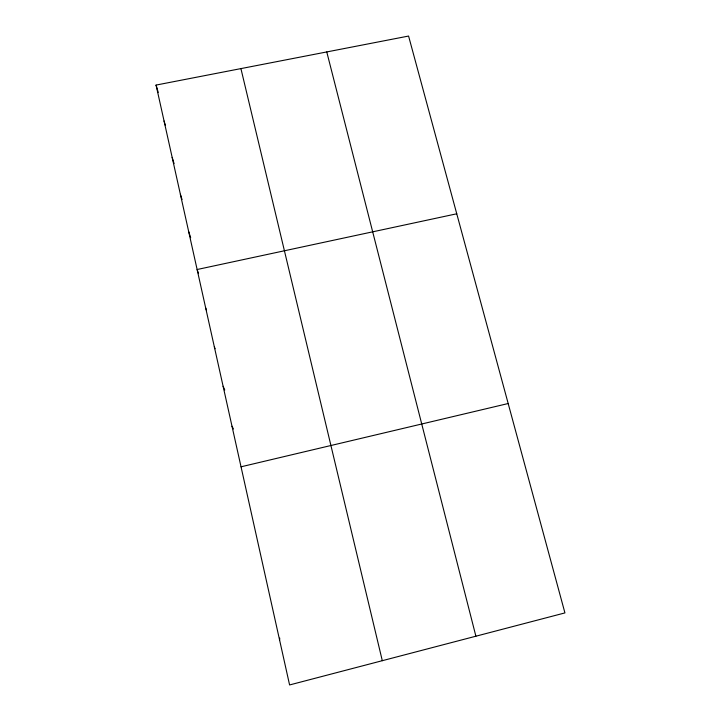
<?xml version="1.0" encoding="UTF-8"?>
<svg xmlns="http://www.w3.org/2000/svg" width="721" height="721" viewBox="0 0 721 721"><rect width="100%" height="100%" fill="white"/><g stroke="black" fill="none" stroke-linecap="round" stroke-linejoin="round"><path stroke-width="1.08" d="M279.595 640.032L279.73 638.076M241.039 466.802L508.179 403.526M456.754 213.786L197.121 269.519L198.527 273.61M156.069 85.078L408.582 36.05L564.931 612.913L289.59 684.95L156.069 85.078L158.214 92.396M232.009 426.255L233.442 428.986M223.113 386.267L224.763 390.016M214.326 346.819L215.074 348.721M205.665 307.912L206.422 309.985M188.695 231.648L190.677 237.696M180.376 194.273L182.043 199.555M172.166 157.394L174.076 163.604M164.064 121.002L165.343 125.274M326.766 51.939L475.896 636.21M240.922 68.603L382.301 660.697"/></g></svg>
